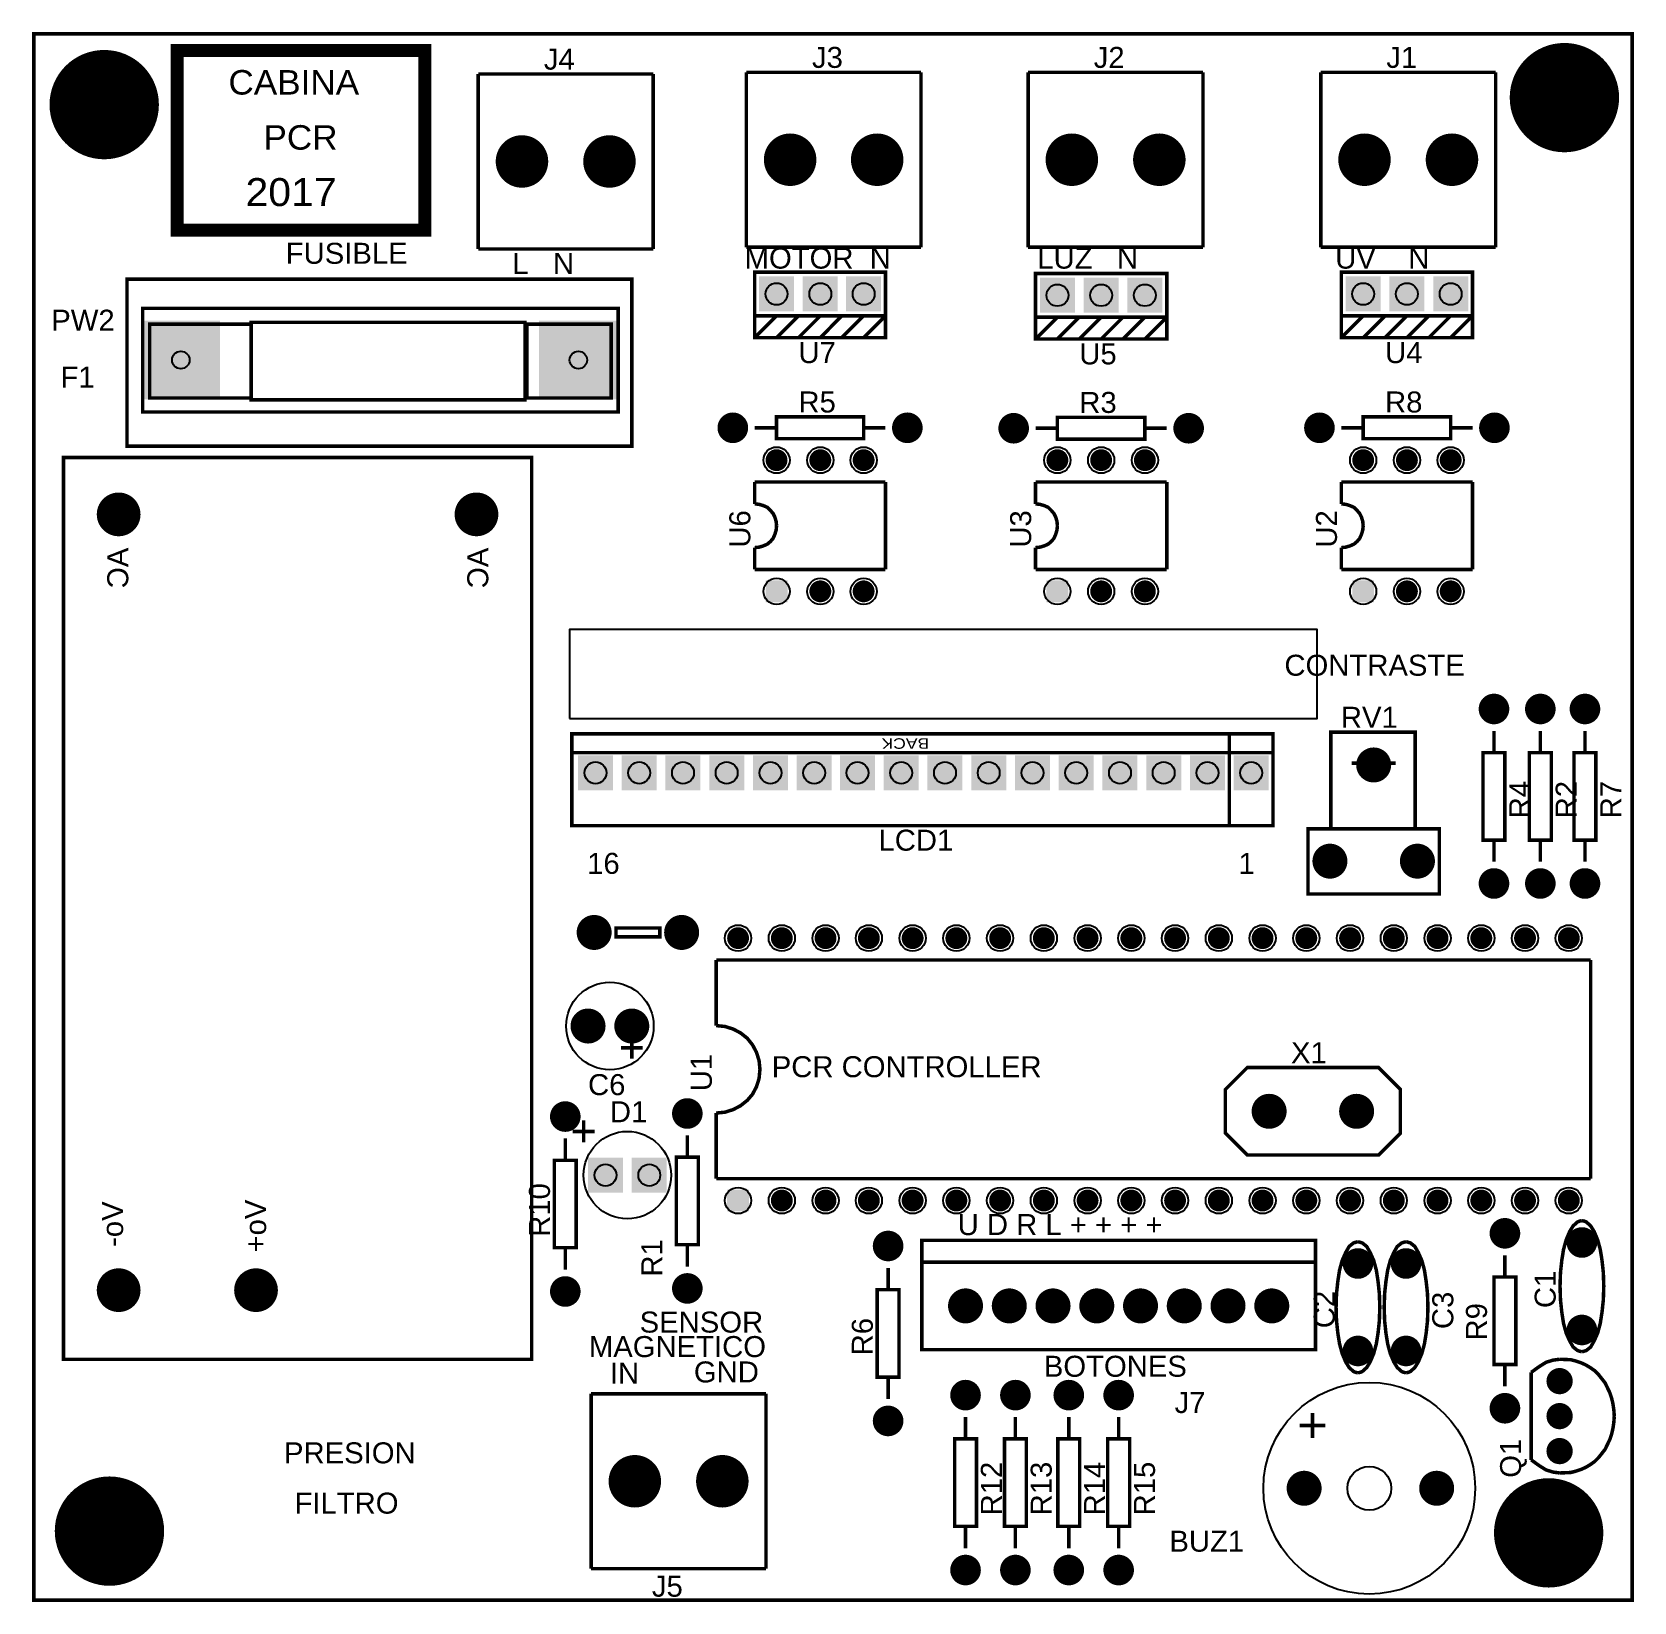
# Model space of a CAD drawing. Extents: x -1.83 to 1.83, y -1.74 to 1.85.
import ezdxf

# ---------------------------------------------------------------- set-up
doc = ezdxf.new("R2010")
doc.units = 0
doc.layers.get('0').update_dxf_attribs({"linetype": 'CONTINUOUS'})

# ---------------------------------------------------------------- blocks, each defined once
blk = doc.blocks.new('RPAD')
blk.add_trace([(-0.5, -0.5), (-0.5, 0.5), (0.5, -0.5), (0.5, 0.5)])
blk = doc.blocks.new('EPAD')
at = {"const_width": 0.5}
blk.add_lwpolyline([(-0.25, 0, 1), (0.25, 0, 1)], format="xyb", close=True, dxfattribs=at)

msp = doc.modelspace()

# ---------------------------------------------------------------- linework, layer by layer
for points, const_width in [([(-1.827, -1.732), (1.827, -1.732), (1.827, 1.85), (-1.827, 1.85), (-1.827, -1.732)], 0.008), ([(-1.499, 1.401), (-0.933, 1.401), (-0.933, 1.812), (-1.499, 1.812), (-1.499, 1.401)], 0.03), ([(-0.811, 1.758), (-0.811, 1.358)], 0.008), ([(-0.811, 1.758), (-0.411, 1.758)], 0.008), ([(-0.411, 1.758), (-0.411, 1.358)], 0.008), ([(-0.198, 1.762), (-0.198, 1.362)], 0.008), ([(-0.198, 1.762), (0.201, 1.762)], 0.008), ([(0.201, 1.762), (0.201, 1.362)], 0.008), ([(0.446, 1.762), (0.446, 1.362)], 0.008), ([(0.446, 1.762), (0.846, 1.762)], 0.008), ([(0.846, 1.762), (0.846, 1.362)], 0.008), ([(1.115, 1.762), (1.115, 1.362)], 0.008), ([(1.115, 1.762), (1.515, 1.762)], 0.008), ([(1.515, 1.762), (1.515, 1.362)], 0.008), ([(-0.811, 1.358), (-0.411, 1.358)], 0.008), ([(-0.198, 1.362), (0.201, 1.362)], 0.008), ([(0.446, 1.362), (0.846, 1.362)], 0.008), ([(1.115, 1.362), (1.515, 1.362)], 0.008), ([(-1.614, 0.907), (-0.46, 0.907), (-0.46, 1.289), (-1.614, 1.289), (-1.614, 0.907)], 0.008), ([(-0.179, 1.205), (0.12, 1.205), (0.12, 1.305), (-0.179, 1.305), (-0.179, 1.205)], 0.008), ([(0.463, 1.202), (0.763, 1.202), (0.763, 1.302), (0.463, 1.302), (0.463, 1.202)], 0.008), ([(1.162, 1.205), (1.462, 1.205), (1.462, 1.305), (1.162, 1.305), (1.162, 1.205)], 0.008), ([(-1.578, 0.985), (-0.491, 0.985), (-0.491, 1.222), (-1.578, 1.222), (-1.578, 0.985)], 0.008), ([(0.12, 1.205), (0.12, 1.155), (-0.179, 1.155), (-0.179, 1.205)], 0.008), ([(-0.129, 1.205), (-0.179, 1.155)], 0.008), ([(-0.079, 1.205), (-0.129, 1.155)], 0.008), ([(-0.029, 1.205), (-0.079, 1.155)], 0.008), ([(0.02, 1.205), (-0.029, 1.155)], 0.008), ([(0.07, 1.205), (0.02, 1.155)], 0.008), ([(0.12, 1.205), (0.07, 1.155)], 0.008), ([(1.462, 1.205), (1.462, 1.155), (1.162, 1.155), (1.162, 1.205)], 0.008), ([(1.212, 1.205), (1.162, 1.155)], 0.008), ([(1.262, 1.205), (1.212, 1.155)], 0.008), ([(1.312, 1.205), (1.262, 1.155)], 0.008), ([(1.362, 1.205), (1.312, 1.155)], 0.008), ([(1.412, 1.205), (1.362, 1.155)], 0.008), ([(1.462, 1.205), (1.412, 1.155)], 0.008), ([(-1.562, 1.017), (-1.33, 1.017), (-1.33, 1.186), (-1.562, 1.186), (-1.562, 1.017)], 0.008), ([(-1.33, 1.013), (-0.704, 1.013), (-0.704, 1.19), (-1.33, 1.19), (-1.33, 1.013)], 0.008), ([(-0.7, 1.017), (-0.507, 1.017), (-0.507, 1.186), (-0.7, 1.186), (-0.7, 1.017)], 0.008), ([(0.763, 1.202), (0.763, 1.152), (0.463, 1.152), (0.463, 1.202)], 0.008), ([(0.513, 1.202), (0.463, 1.152)], 0.008), ([(0.563, 1.202), (0.513, 1.152)], 0.008), ([(0.613, 1.202), (0.563, 1.152)], 0.008), ([(0.663, 1.202), (0.613, 1.152)], 0.008), ([(0.713, 1.202), (0.663, 1.152)], 0.008), ([(0.763, 1.202), (0.713, 1.152)], 0.008), ([(-0.179, 0.949), (-0.129, 0.949)], 0.008), ([(-0.129, 0.924), (0.07, 0.924), (0.07, 0.974), (-0.129, 0.974), (-0.129, 0.924)], 0.008), ([(0.07, 0.949), (0.12, 0.949)], 0.008), ([(0.513, 0.923), (0.713, 0.923), (0.713, 0.973), (0.513, 0.973), (0.513, 0.923)], 0.008), ([(1.162, 0.949), (1.212, 0.949)], 0.008), ([(1.212, 0.924), (1.412, 0.924), (1.412, 0.974), (1.212, 0.974), (1.212, 0.924)], 0.008), ([(1.412, 0.949), (1.462, 0.949)], 0.008), ([(0.463, 0.948), (0.513, 0.948)], 0.008), ([(0.713, 0.948), (0.763, 0.948)], 0.008), ([(-1.759, -1.181), (-0.689, -1.181), (-0.689, 0.881), (-1.759, 0.881), (-1.759, -1.181)], 0.008), ([(-0.179, 0.775), (-0.179, 0.825)], 0.008), ([(-0.179, 0.825), (0.12, 0.825)], 0.008), ([(0.12, 0.625), (0.12, 0.825)], 0.008), ([(0.463, 0.775), (0.463, 0.825)], 0.008), ([(0.463, 0.825), (0.763, 0.825)], 0.008), ([(0.763, 0.625), (0.763, 0.825)], 0.008), ([(1.162, 0.775), (1.162, 0.825)], 0.008), ([(1.162, 0.825), (1.462, 0.825)], 0.008), ([(1.462, 0.625), (1.462, 0.825)], 0.008), ([(-0.129, 0.725), (-0.13, 0.735), (-0.133, 0.745), (-0.137, 0.753), (-0.143, 0.76), (-0.15, 0.767), (-0.159, 0.771), (-0.169, 0.774), (-0.179, 0.775)], 0.008), ([(0.513, 0.725), (0.512, 0.735), (0.509, 0.745), (0.505, 0.753), (0.499, 0.76), (0.492, 0.767), (0.483, 0.771), (0.473, 0.774), (0.463, 0.775)], 0.008), ([(1.212, 0.725), (1.211, 0.735), (1.208, 0.745), (1.204, 0.753), (1.198, 0.76), (1.191, 0.767), (1.182, 0.771), (1.172, 0.774), (1.162, 0.775)], 0.008), ([(-0.129, 0.725), (-0.13, 0.715), (-0.133, 0.705), (-0.137, 0.696), (-0.143, 0.689), (-0.15, 0.683), (-0.159, 0.679), (-0.169, 0.676), (-0.179, 0.675)], 0.008), ([(0.513, 0.725), (0.512, 0.715), (0.509, 0.705), (0.505, 0.696), (0.499, 0.689), (0.492, 0.683), (0.483, 0.679), (0.473, 0.676), (0.463, 0.675)], 0.008), ([(1.212, 0.725), (1.211, 0.715), (1.208, 0.705), (1.204, 0.696), (1.198, 0.689), (1.191, 0.683), (1.182, 0.679), (1.172, 0.676), (1.162, 0.675)], 0.008), ([(-0.179, 0.625), (-0.179, 0.675)], 0.008), ([(0.463, 0.625), (0.463, 0.675)], 0.008), ([(1.162, 0.625), (1.162, 0.675)], 0.008), ([(-0.179, 0.625), (0.12, 0.625)], 0.008), ([(0.463, 0.625), (0.763, 0.625)], 0.008), ([(1.162, 0.625), (1.462, 0.625)], 0.008), ([(1.138, 0.032), (1.331, 0.032), (1.331, 0.253), (1.138, 0.253), (1.138, 0.032)], 0.008), ([(1.511, 0.256), (1.511, 0.206)], 0.008), ([(1.617, 0.256), (1.617, 0.206)], 0.008), ([(1.719, 0.256), (1.719, 0.206)], 0.008), ([(-0.597, 0.039), (1.006, 0.039), (1.006, 0.249), (-0.597, 0.249), (-0.597, 0.039)], 0.008), ([(0.906, 0.043), (0.906, 0.245)], 0.008), ([(1.004, 0.206), (-0.594, 0.206)], 0.008), ([(1.186, 0.182), (1.286, 0.182)], 0.008), ([(1.486, 0.006), (1.536, 0.006), (1.536, 0.206), (1.486, 0.206), (1.486, 0.006)], 0.008), ([(1.592, 0.006), (1.642, 0.006), (1.642, 0.206), (1.592, 0.206), (1.592, 0.006)], 0.008), ([(1.694, 0.006), (1.744, 0.006), (1.744, 0.206), (1.694, 0.206), (1.694, 0.006)], 0.008), ([(1.086, -0.117), (1.386, -0.117), (1.386, 0.032), (1.086, 0.032), (1.086, -0.117)], 0.008), ([(1.511, 0.006), (1.511, -0.043)], 0.008), ([(1.617, 0.006), (1.617, -0.043)], 0.008), ([(1.719, 0.006), (1.719, -0.043)], 0.008), ([(-0.496, -0.215), (-0.396, -0.215), (-0.396, -0.195), (-0.496, -0.195), (-0.496, -0.215)], 0.008), ([(-0.267, -0.418), (-0.267, -0.268)], 0.008), ([(-0.267, -0.268), (1.732, -0.268)], 0.008), ([(1.732, -0.268), (1.732, -0.768)], 0.008), ([(-0.167, -0.518), (-0.169, -0.498), (-0.175, -0.479), (-0.184, -0.462), (-0.196, -0.447), (-0.211, -0.435), (-0.228, -0.426), (-0.247, -0.42), (-0.267, -0.418)], 0.008), ([(-0.435, -0.469), (-0.485, -0.469)], 0.008), ([(-0.46, -0.494), (-0.46, -0.444)], 0.008), ([(0.947, -0.514), (1.247, -0.514), (1.297, -0.564), (1.297, -0.664), (1.247, -0.714), (0.947, -0.714), (0.897, -0.664), (0.897, -0.564), (0.947, -0.514)], 0.008), ([(-0.167, -0.518), (-0.169, -0.539), (-0.175, -0.558), (-0.184, -0.575), (-0.196, -0.589), (-0.211, -0.601), (-0.228, -0.61), (-0.247, -0.616), (-0.267, -0.618)], 0.008), ([(-0.267, -0.768), (-0.267, -0.618)], 0.008), ([(-0.595, -0.66), (-0.545, -0.66)], 0.008), ([(-0.57, -0.635), (-0.57, -0.685)], 0.008), ([(-0.612, -0.726), (-0.612, -0.676)], 0.008), ([(-0.333, -0.669), (-0.333, -0.719)], 0.008), ([(-0.637, -0.926), (-0.587, -0.926), (-0.587, -0.726), (-0.637, -0.726), (-0.637, -0.926)], 0.008), ([(-0.358, -0.919), (-0.308, -0.919), (-0.308, -0.719), (-0.358, -0.719), (-0.358, -0.919)], 0.008), ([(-0.267, -0.768), (1.732, -0.768)], 0.008), ([(1.712, -0.864), (1.707, -0.865), (1.702, -0.867), (1.692, -0.876), (1.684, -0.889), (1.676, -0.908), (1.67, -0.93), (1.666, -0.955), (1.663, -0.983), (1.662, -1.014)], 0.008), ([(1.712, -0.864), (1.717, -0.865), (1.722, -0.867), (1.732, -0.876), (1.74, -0.889), (1.748, -0.908), (1.754, -0.93), (1.758, -0.955), (1.761, -0.983), (1.762, -1.014)], 0.008), ([(-0.333, -0.919), (-0.333, -0.969)], 0.008), ([(0.203, -1.159), (1.103, -1.159), (1.103, -0.909), (0.203, -0.909), (0.203, -1.159)], 0.008), ([(1.2, -0.912), (1.19, -0.915), (1.18, -0.923), (1.172, -0.937), (1.164, -0.955), (1.158, -0.977), (1.154, -1.003), (1.151, -1.031), (1.15, -1.062)], 0.008), ([(1.2, -0.912), (1.21, -0.915), (1.22, -0.923), (1.228, -0.937), (1.236, -0.955), (1.242, -0.977), (1.246, -1.003), (1.249, -1.031), (1.25, -1.062)], 0.008), ([(1.31, -0.912), (1.3, -0.915), (1.29, -0.923), (1.282, -0.937), (1.274, -0.955), (1.268, -0.977), (1.264, -1.003), (1.261, -1.031), (1.26, -1.062)], 0.008), ([(1.31, -0.912), (1.32, -0.915), (1.33, -0.923), (1.338, -0.937), (1.346, -0.955), (1.352, -0.977), (1.356, -1.003), (1.359, -1.031), (1.36, -1.062)], 0.008), ([(-0.612, -0.976), (-0.612, -0.926)], 0.008), ([(1.536, -0.943), (1.536, -0.993)], 0.008), ([(0.126, -1.022), (0.126, -0.972)], 0.008), ([(0.203, -0.959), (1.103, -0.959)], 0.008), ([(0.101, -1.222), (0.151, -1.222), (0.151, -1.022), (0.101, -1.022), (0.101, -1.222)], 0.008), ([(1.511, -1.193), (1.561, -1.193), (1.561, -0.993), (1.511, -0.993), (1.511, -1.193)], 0.008), ([(1.712, -1.164), (1.702, -1.161), (1.692, -1.153), (1.684, -1.139), (1.676, -1.121), (1.67, -1.099), (1.666, -1.073), (1.663, -1.045), (1.662, -1.014)], 0.008), ([(1.712, -1.164), (1.722, -1.161), (1.732, -1.153), (1.74, -1.139), (1.748, -1.121), (1.754, -1.099), (1.758, -1.073), (1.761, -1.045), (1.762, -1.014)], 0.008), ([(1.2, -1.212), (1.195, -1.211), (1.19, -1.209), (1.18, -1.2), (1.172, -1.187), (1.164, -1.168), (1.158, -1.146), (1.154, -1.121), (1.151, -1.093), (1.15, -1.062)], 0.008), ([(1.2, -1.212), (1.205, -1.211), (1.21, -1.209), (1.22, -1.2), (1.228, -1.187), (1.236, -1.168), (1.242, -1.146), (1.246, -1.121), (1.249, -1.093), (1.25, -1.062)], 0.008), ([(1.31, -1.212), (1.305, -1.211), (1.3, -1.209), (1.29, -1.2), (1.282, -1.187), (1.274, -1.168), (1.268, -1.146), (1.264, -1.121), (1.261, -1.093), (1.26, -1.062)], 0.008), ([(1.31, -1.212), (1.315, -1.211), (1.32, -1.209), (1.33, -1.2), (1.338, -1.187), (1.346, -1.168), (1.352, -1.146), (1.356, -1.121), (1.359, -1.093), (1.36, -1.062)], 0.008), ([(1.536, -1.193), (1.536, -1.243)], 0.008), ([(1.661, -1.181), (1.646, -1.183), (1.63, -1.188), (1.614, -1.198), (1.596, -1.211)], 0.008), ([(1.596, -1.211), (1.596, -1.411)], 0.008), ([(1.661, -1.181), (1.686, -1.182), (1.698, -1.185), (1.71, -1.189), (1.721, -1.194), (1.731, -1.2), (1.741, -1.207), (1.75, -1.216), (1.765, -1.235), (1.776, -1.258), (1.78, -1.27), (1.783, -1.283), (1.785, -1.297), (1.786, -1.311)], 0.008), ([(0.126, -1.272), (0.126, -1.222)], 0.008), ([(-0.553, -1.26), (-0.553, -1.66)], 0.008), ([(-0.553, -1.26), (-0.153, -1.26)], 0.008), ([(-0.153, -1.26), (-0.153, -1.66)], 0.008), ([(0.303, -1.313), (0.303, -1.363)], 0.008), ([(0.417, -1.313), (0.417, -1.363)], 0.008), ([(0.539, -1.313), (0.539, -1.363)], 0.008), ([(0.653, -1.313), (0.653, -1.363)], 0.008), ([(1.661, -1.441), (1.686, -1.44), (1.698, -1.437), (1.71, -1.433), (1.721, -1.428), (1.731, -1.422), (1.741, -1.415), (1.75, -1.406), (1.765, -1.387), (1.776, -1.364), (1.78, -1.352), (1.783, -1.339), (1.785, -1.325), (1.786, -1.311)], 0.008), ([(0.278, -1.563), (0.328, -1.563), (0.328, -1.363), (0.278, -1.363), (0.278, -1.563)], 0.008), ([(0.392, -1.563), (0.442, -1.563), (0.442, -1.363), (0.392, -1.363), (0.392, -1.563)], 0.008), ([(0.514, -1.563), (0.564, -1.563), (0.564, -1.363), (0.514, -1.363), (0.514, -1.563)], 0.008), ([(0.628, -1.563), (0.678, -1.563), (0.678, -1.363), (0.628, -1.363), (0.628, -1.563)], 0.008), ([(1.661, -1.441), (1.646, -1.439), (1.63, -1.434), (1.614, -1.424), (1.596, -1.411)], 0.008), ([(0.303, -1.563), (0.303, -1.613)], 0.008), ([(0.417, -1.563), (0.417, -1.613)], 0.008), ([(0.539, -1.563), (0.539, -1.613)], 0.008), ([(0.653, -1.563), (0.653, -1.613)], 0.008), ([(-0.553, -1.66), (-0.153, -1.66)], 0.008)]:
    msp.add_lwpolyline(points, dxfattribs=dict(const_width=const_width))
msp.add_lwpolyline([(-0.602, 0.284), (1.107, 0.284), (1.107, 0.488), (-0.602, 0.488), (-0.602, 0.284)])
for centre, radius in [((1.672, 1.704), 0.03), ((-1.666, 1.688), 0.03), ((-0.711, 1.558), 0.03), ((-0.511, 1.558), 0.03), ((-0.098, 1.562), 0.03), ((0.101, 1.562), 0.03), ((0.546, 1.562), 0.03), ((0.746, 1.562), 0.03), ((1.215, 1.562), 0.03), ((1.415, 1.562), 0.03), ((-0.129, 1.255), 0.025), ((-0.029, 1.255), 0.025), ((0.07, 1.255), 0.025), ((0.513, 1.252), 0.025), ((0.613, 1.252), 0.025), ((0.713, 1.252), 0.025), ((1.212, 1.255), 0.025), ((1.312, 1.255), 0.025), ((1.412, 1.255), 0.025), ((-1.491, 1.104), 0.02), ((-0.582, 1.104), 0.02), ((-0.229, 0.949), 0.025), ((0.17, 0.949), 0.025), ((0.413, 0.948), 0.025), ((0.813, 0.948), 0.025), ((1.112, 0.949), 0.025), ((1.512, 0.949), 0.025), ((-0.129, 0.875), 0.03), ((-0.029, 0.875), 0.03), ((0.07, 0.875), 0.03), ((0.513, 0.875), 0.03), ((0.613, 0.875), 0.03), ((0.713, 0.875), 0.03), ((1.212, 0.875), 0.03), ((1.312, 0.875), 0.03), ((1.412, 0.875), 0.03), ((-1.633, 0.751), 0.03), ((-0.815, 0.751), 0.03), ((-0.129, 0.575), 0.03), ((-0.029, 0.575), 0.03), ((0.07, 0.575), 0.03), ((0.513, 0.575), 0.03), ((0.613, 0.575), 0.03), ((0.713, 0.575), 0.03), ((1.212, 0.575), 0.03), ((1.312, 0.575), 0.03), ((1.412, 0.575), 0.03), ((1.511, 0.306), 0.025), ((1.617, 0.306), 0.025), ((1.719, 0.306), 0.025), ((-0.543, 0.16), 0.025), ((-0.443, 0.16), 0.025), ((-0.343, 0.16), 0.025), ((-0.243, 0.16), 0.025), ((-0.143, 0.16), 0.025), ((-0.043, 0.16), 0.025), ((0.056, 0.16), 0.025), ((0.156, 0.16), 0.025), ((0.256, 0.16), 0.025), ((0.356, 0.16), 0.025), ((0.456, 0.16), 0.025), ((0.556, 0.16), 0.025), ((0.656, 0.16), 0.025), ((0.756, 0.16), 0.025), ((0.856, 0.16), 0.025), ((0.956, 0.16), 0.025), ((1.236, 0.178), 0.025), ((1.136, -0.042), 0.025), ((1.336, -0.042), 0.025), ((1.511, -0.093), 0.025), ((1.617, -0.093), 0.025), ((1.719, -0.093), 0.025), ((-0.546, -0.205), 0.025), ((-0.346, -0.205), 0.025), ((-0.217, -0.218), 0.03), ((-0.117, -0.218), 0.03), ((-0.017, -0.218), 0.03), ((0.082, -0.218), 0.03), ((0.182, -0.218), 0.03), ((0.282, -0.218), 0.03), ((0.382, -0.218), 0.03), ((0.482, -0.218), 0.03), ((0.582, -0.218), 0.03), ((0.682, -0.218), 0.03), ((0.782, -0.218), 0.03), ((0.882, -0.218), 0.03), ((0.982, -0.218), 0.03), ((1.082, -0.218), 0.03), ((1.182, -0.218), 0.03), ((1.282, -0.218), 0.03), ((1.382, -0.218), 0.03), ((1.482, -0.218), 0.03), ((1.582, -0.218), 0.03), ((1.682, -0.218), 0.03), ((-0.56, -0.419), 0.025), ((-0.46, -0.419), 0.025), ((-0.612, -0.626), 0.025), ((-0.333, -0.619), 0.025), ((0.997, -0.614), 0.025), ((1.197, -0.614), 0.025), ((-0.52, -0.76), 0.025), ((-0.42, -0.76), 0.025), ((-0.217, -0.818), 0.03), ((-0.117, -0.818), 0.03), ((-0.017, -0.818), 0.03), ((0.082, -0.818), 0.03), ((0.182, -0.818), 0.03), ((0.282, -0.818), 0.03), ((0.382, -0.818), 0.03), ((0.482, -0.818), 0.03), ((0.582, -0.818), 0.03), ((0.682, -0.818), 0.03), ((0.782, -0.818), 0.03), ((0.882, -0.818), 0.03), ((0.982, -0.818), 0.03), ((1.082, -0.818), 0.03), ((1.182, -0.818), 0.03), ((1.282, -0.818), 0.03), ((1.382, -0.818), 0.03), ((1.482, -0.818), 0.03), ((1.582, -0.818), 0.03), ((1.682, -0.818), 0.03), ((1.536, -0.893), 0.025), ((0.126, -0.922), 0.025), ((1.712, -0.914), 0.025), ((1.2, -0.962), 0.025), ((1.31, -0.962), 0.025), ((-1.633, -1.023), 0.03), ((-1.319, -1.023), 0.03), ((-0.612, -1.026), 0.025), ((-0.333, -1.019), 0.025), ((0.303, -1.059), 0.01), ((0.403, -1.059), 0.01), ((0.503, -1.059), 0.01), ((0.603, -1.059), 0.01), ((0.703, -1.059), 0.01), ((0.803, -1.059), 0.01), ((0.903, -1.059), 0.01), ((1.003, -1.059), 0.01), ((1.712, -1.114), 0.025), ((1.2, -1.162), 0.025), ((1.31, -1.162), 0.025), ((1.661, -1.231), 0.025), ((0.303, -1.263), 0.025), ((0.417, -1.263), 0.025), ((0.539, -1.263), 0.025), ((0.653, -1.263), 0.025), ((1.536, -1.293), 0.025), ((0.126, -1.322), 0.025), ((1.661, -1.311), 0.025), ((1.661, -1.391), 0.025), ((-0.453, -1.46), 0.03), ((-0.253, -1.46), 0.03), ((1.077, -1.476), 0.01), ((1.38, -1.476), 0.01), ((-1.654, -1.574), 0.03), ((1.636, -1.578), 0.03), ((0.303, -1.663), 0.025), ((0.417, -1.663), 0.025), ((0.539, -1.663), 0.025), ((0.653, -1.663), 0.025)]:
    msp.add_circle(centre, radius)
at = {"layer": '12632256'}
for centre, radius in [((-0.51, -0.419), 0.1), ((-0.47, -0.76), 0.1), ((-0.47, -0.76), 0), ((1.226, -1.476), 0.242), ((1.226, -1.476), 0.05)]:
    msp.add_circle(centre, radius, dxfattribs=at)

# ---------------------------------------------------------------- block references
for name, p, xscale, yscale in [('EPAD', (-1.666, 1.688), 0.25, 0.25), ('EPAD', (1.672, 1.704), 0.25, 0.25), ('EPAD', (-0.711, 1.558), 0.12, 0.12), ('EPAD', (-0.511, 1.558), 0.12, 0.12), ('EPAD', (-0.098, 1.562), 0.12, 0.12), ('EPAD', (0.101, 1.562), 0.12, 0.12), ('EPAD', (0.546, 1.562), 0.12, 0.12), ('EPAD', (0.746, 1.562), 0.12, 0.12), ('EPAD', (1.215, 1.562), 0.12, 0.12), ('EPAD', (1.415, 1.562), 0.12, 0.12), ('RPAD', (-1.491, 1.104), 0.18, 0.18), ('RPAD', (-0.582, 1.104), 0.18, 0.18), ('EPAD', (-0.229, 0.949), 0.07, 0.07), ('EPAD', (0.17, 0.949), 0.07, 0.07), ('EPAD', (0.413, 0.948), 0.07, 0.07), ('EPAD', (0.813, 0.948), 0.07, 0.07), ('EPAD', (1.112, 0.949), 0.07, 0.07), ('EPAD', (1.512, 0.949), 0.07, 0.07), ('EPAD', (-0.129, 0.875), 0.05, 0.05), ('EPAD', (-0.029, 0.875), 0.05, 0.05), ('EPAD', (0.07, 0.875), 0.05, 0.05), ('EPAD', (0.513, 0.875), 0.05, 0.05), ('EPAD', (0.613, 0.875), 0.05, 0.05), ('EPAD', (0.713, 0.875), 0.05, 0.05), ('EPAD', (1.212, 0.875), 0.05, 0.05), ('EPAD', (1.312, 0.875), 0.05, 0.05), ('EPAD', (1.412, 0.875), 0.05, 0.05), ('EPAD', (-1.633, 0.751), 0.1, 0.1), ('EPAD', (-0.815, 0.751), 0.1, 0.1), ('RPAD', (-0.129, 0.575), 0.05, 0.05), ('EPAD', (-0.029, 0.575), 0.05, 0.05), ('EPAD', (0.07, 0.575), 0.05, 0.05), ('RPAD', (0.513, 0.575), 0.05, 0.05), ('EPAD', (0.613, 0.575), 0.05, 0.05), ('EPAD', (0.713, 0.575), 0.05, 0.05), ('RPAD', (1.212, 0.575), 0.05, 0.05), ('EPAD', (1.312, 0.575), 0.05, 0.05), ('EPAD', (1.412, 0.575), 0.05, 0.05), ('EPAD', (1.511, 0.306), 0.07, 0.07), ('EPAD', (1.617, 0.306), 0.07, 0.07), ('EPAD', (1.719, 0.306), 0.07, 0.07), ('EPAD', (1.236, 0.178), 0.08, 0.08), ('EPAD', (1.136, -0.042), 0.08, 0.08), ('EPAD', (1.336, -0.042), 0.08, 0.08), ('EPAD', (1.511, -0.093), 0.07, 0.07), ('EPAD', (1.617, -0.093), 0.07, 0.07), ('EPAD', (1.719, -0.093), 0.07, 0.07), ('EPAD', (-0.546, -0.205), 0.08, 0.08), ('EPAD', (-0.346, -0.205), 0.08, 0.08), ('EPAD', (-0.217, -0.218), 0.05, 0.05), ('EPAD', (-0.117, -0.218), 0.05, 0.05), ('EPAD', (-0.017, -0.218), 0.05, 0.05), ('EPAD', (0.082, -0.218), 0.05, 0.05), ('EPAD', (0.182, -0.218), 0.05, 0.05), ('EPAD', (0.282, -0.218), 0.05, 0.05), ('EPAD', (0.382, -0.218), 0.05, 0.05), ('EPAD', (0.482, -0.218), 0.05, 0.05), ('EPAD', (0.582, -0.218), 0.05, 0.05), ('EPAD', (0.682, -0.218), 0.05, 0.05), ('EPAD', (0.782, -0.218), 0.05, 0.05), ('EPAD', (0.882, -0.218), 0.05, 0.05), ('EPAD', (0.982, -0.218), 0.05, 0.05), ('EPAD', (1.082, -0.218), 0.05, 0.05), ('EPAD', (1.182, -0.218), 0.05, 0.05), ('EPAD', (1.282, -0.218), 0.05, 0.05), ('EPAD', (1.382, -0.218), 0.05, 0.05), ('EPAD', (1.482, -0.218), 0.05, 0.05), ('EPAD', (1.582, -0.218), 0.05, 0.05), ('EPAD', (1.682, -0.218), 0.05, 0.05), ('EPAD', (-0.56, -0.419), 0.08, 0.08), ('EPAD', (-0.46, -0.419), 0.08, 0.08), ('EPAD', (-0.333, -0.619), 0.07, 0.07), ('EPAD', (0.997, -0.614), 0.08, 0.08), ('EPAD', (1.197, -0.614), 0.08, 0.08), ('EPAD', (-0.612, -0.626), 0.07, 0.07), ('RPAD', (-0.52, -0.76), 0.08, 0.08), ('RPAD', (-0.42, -0.76), 0.08, 0.08), ('RPAD', (-0.217, -0.818), 0.05, 0.05), ('EPAD', (-0.117, -0.818), 0.05, 0.05), ('EPAD', (-0.017, -0.818), 0.05, 0.05), ('EPAD', (0.082, -0.818), 0.05, 0.05), ('EPAD', (0.182, -0.818), 0.05, 0.05), ('EPAD', (0.282, -0.818), 0.05, 0.05), ('EPAD', (0.382, -0.818), 0.05, 0.05), ('EPAD', (0.482, -0.818), 0.05, 0.05), ('EPAD', (0.582, -0.818), 0.05, 0.05), ('EPAD', (0.682, -0.818), 0.05, 0.05), ('EPAD', (0.782, -0.818), 0.05, 0.05), ('EPAD', (0.882, -0.818), 0.05, 0.05), ('EPAD', (0.982, -0.818), 0.05, 0.05), ('EPAD', (1.082, -0.818), 0.05, 0.05), ('EPAD', (1.182, -0.818), 0.05, 0.05), ('EPAD', (1.282, -0.818), 0.05, 0.05), ('EPAD', (1.382, -0.818), 0.05, 0.05), ('EPAD', (1.482, -0.818), 0.05, 0.05), ('EPAD', (1.582, -0.818), 0.05, 0.05), ('EPAD', (1.682, -0.818), 0.05, 0.05), ('EPAD', (1.536, -0.893), 0.07, 0.07), ('EPAD', (0.126, -0.922), 0.07, 0.07), ('EPAD', (1.712, -0.914), 0.07, 0.07), ('EPAD', (1.2, -0.962), 0.07, 0.07), ('EPAD', (1.31, -0.962), 0.07, 0.07), ('EPAD', (-1.633, -1.023), 0.1, 0.1), ('EPAD', (-1.319, -1.023), 0.1, 0.1), ('EPAD', (-0.333, -1.019), 0.07, 0.07), ('EPAD', (-0.612, -1.026), 0.07, 0.07), ('EPAD', (0.303, -1.059), 0.08, 0.08), ('EPAD', (0.403, -1.059), 0.08, 0.08), ('EPAD', (0.503, -1.059), 0.08, 0.08), ('EPAD', (0.603, -1.059), 0.08, 0.08), ('EPAD', (0.703, -1.059), 0.08, 0.08), ('EPAD', (0.803, -1.059), 0.08, 0.08), ('EPAD', (0.903, -1.059), 0.08, 0.08), ('EPAD', (1.003, -1.059), 0.08, 0.08), ('EPAD', (1.712, -1.114), 0.07, 0.07), ('EPAD', (1.2, -1.162), 0.07, 0.07), ('EPAD', (1.31, -1.162), 0.07, 0.07), ('EPAD', (1.661, -1.231), 0.06, 0.06), ('EPAD', (0.303, -1.263), 0.07, 0.07), ('EPAD', (0.417, -1.263), 0.07, 0.07), ('EPAD', (0.539, -1.263), 0.07, 0.07), ('EPAD', (0.653, -1.263), 0.07, 0.07), ('EPAD', (1.536, -1.293), 0.07, 0.07), ('EPAD', (1.661, -1.311), 0.06, 0.06), ('EPAD', (0.126, -1.322), 0.07, 0.07), ('EPAD', (1.661, -1.391), 0.06, 0.06), ('EPAD', (-0.453, -1.46), 0.12, 0.12), ('EPAD', (-0.253, -1.46), 0.12, 0.12), ('EPAD', (-1.654, -1.574), 0.25, 0.25), ('EPAD', (1.077, -1.476), 0.08, 0.08), ('EPAD', (1.38, -1.476), 0.08, 0.08), ('EPAD', (1.636, -1.578), 0.25, 0.25), ('EPAD', (0.303, -1.663), 0.07, 0.07), ('EPAD', (0.417, -1.663), 0.07, 0.07), ('EPAD', (0.539, -1.663), 0.07, 0.07), ('EPAD', (0.653, -1.663), 0.07, 0.07)]:
    msp.add_blockref(name, p, dxfattribs=dict(xscale=xscale, yscale=yscale))
at = {"xscale": 0.08, "yscale": 0.08, "rotation": 180}
for p in [(-0.129, 1.255), (-0.029, 1.255), (0.07, 1.255), (0.513, 1.252), (0.613, 1.252), (0.713, 1.252), (1.212, 1.255), (1.312, 1.255), (1.412, 1.255), (-0.543, 0.16), (-0.443, 0.16), (-0.343, 0.16), (-0.243, 0.16), (-0.143, 0.16), (-0.043, 0.16), (0.056, 0.16), (0.156, 0.16), (0.256, 0.16), (0.356, 0.16), (0.456, 0.16), (0.556, 0.16), (0.656, 0.16), (0.756, 0.16), (0.856, 0.16), (0.956, 0.16)]:
    msp.add_blockref('RPAD', p, dxfattribs=at)

# ---------------------------------------------------------------- texts
at = {"layer": '12632256'}
for s, height, width, p in [('J4', 0.048, 1.041667, (-0.661, 1.768)), ('J3', 0.048, 1.041667, (-0.048, 1.772)), ('J2', 0.048, 1.041667, (0.596, 1.772)), ('J1', 0.048, 1.041667, (1.265, 1.772)), ('CABINA', 0.056, 1.071429, (-1.382, 1.711)), ('PCR', 0.056, 1.071429, (-1.302, 1.585)), ('2017', 0.064, 1.09375, (-1.343, 1.456)), ('FUSIBLE', 0.048, 1.041667, (-1.251, 1.324)), ('MOTOR  N', 0.048, 1.041667, (-0.202, 1.313)), ('LUZ   N', 0.048, 1.041667, (0.467, 1.313)), ('UV    N', 0.048, 1.041667, (1.148, 1.313)), ('L   N', 0.048, 1.041667, (-0.733, 1.301)), ('PW2', 0.048, 1.041667, (-1.787, 1.171)), ('U7', 0.048, 1.041667, (-0.079, 1.097)), ('U5', 0.048, 1.041667, (0.563, 1.094)), ('U4', 0.048, 1.041667, (1.262, 1.097)), ('F1', 0.048, 1.041667, (-1.766, 1.041)), ('R5', 0.048, 1.041667, (-0.079, 0.984)), ('R3', 0.048, 1.041667, (0.563, 0.983)), ('R8', 0.048, 1.041667, (1.262, 0.984)), ('CONTRASTE', 0.048, 1.041667, (1.032, 0.382)), ('RV1', 0.048, 1.041667, (1.161, 0.263)), ('LCD1', 0.048, 1.041667, (0.104, -0.018)), ('16', 0.048, 1.041667, (-0.562, -0.071)), ('1', 0.048, 1.041667, (0.927, -0.071)), ('X1', 0.048, 1.041667, (1.047, -0.504)), ('PCR CONTROLLER', 0.048, 1.041667, (-0.14, -0.536)), ('C6', 0.048, 1.041667, (-0.56, -0.577)), ('D1', 0.048, 1.041667, (-0.51, -0.639)), ('U D R L + + + +', 0.048, 1.041667, (0.285, -0.897)), ('SENSOR', 0.048, 1.041667, (-0.442, -1.12)), ('MAGNETICO', 0.048, 1.041667, (-0.558, -1.176)), ('IN', 0.048, 1.041667, (-0.51, -1.237)), ('GND', 0.048, 1.041667, (-0.318, -1.234)), ('BOTONES', 0.048, 1.041667, (0.482, -1.221)), ('J7', 0.048, 1.041667, (0.781, -1.304)), ('+', 0.08, 1.125, (1.061, -1.371)), ('PRESION', 0.048, 1.041667, (-1.255, -1.419)), ('FILTRO', 0.048, 1.041667, (-1.231, -1.534)), ('BUZ1', 0.048, 1.041667, (0.769, -1.621)), ('J5', 0.048, 1.041667, (-0.414, -1.724))]:
    msp.add_text(s, height=height, dxfattribs=dict(at, width=width)).set_placement(p)
for s, height, rotation, width, p in [('U6', 0.048, 90, 1.041667, (-0.189, 0.675)), ('U3', 0.048, 90, 1.041667, (0.453, 0.675)), ('U2', 0.048, 90, 1.041667, (1.152, 0.675)), ('BACK', 0.024, 180, 1.25, (0.22, 0.239)), ('R4', 0.048, 90, 1.041667, (1.594, 0.056)), ('R2', 0.048, 90, 1.041667, (1.7, 0.056)), ('R7', 0.048, 90, 1.041667, (1.802, 0.056)), ('U1', 0.048, 90, 1.041667, (-0.277, -0.568)), ('R10', 0.048, 90, 1.041667, (-0.647, -0.901)), ('R1', 0.048, 90, 1.041667, (-0.39, -0.992)), ('C1', 0.048, 90, 1.041667, (1.652, -1.064)), ('C2', 0.048, 90, 1.041667, (1.147, -1.11)), ('C3', 0.048, 90, 1.041667, (1.418, -1.112)), ('R9', 0.048, 90, 1.041667, (1.495, -1.138)), ('R6', 0.048, 90, 1.041667, (0.091, -1.172)), ('Q1', 0.048, 90, 1.041667, (1.573, -1.452)), ('R12', 0.048, 90, 1.041667, (0.386, -1.538)), ('R13', 0.048, 90, 1.041667, (0.5, -1.538)), ('R14', 0.048, 90, 1.041667, (0.622, -1.538)), ('R15', 0.048, 90, 1.041667, (0.736, -1.538))]:
    msp.add_text(s, height=height, rotation=rotation, dxfattribs=dict(at, width=width)).set_placement(p)
at = {"layer": '12632256', "text_generation_flag": 2, "width": 1.041667}
for s, p in [('AC', (-1.611, 0.675)), ('AC', (-0.788, 0.675)), ('Vo-', (-1.623, -0.82)), ('Vo+', (-1.296, -0.816))]:
    msp.add_text(s, height=0.048, rotation=-270, dxfattribs=at).set_placement(p)

doc.saveas('drawing.dxf')
